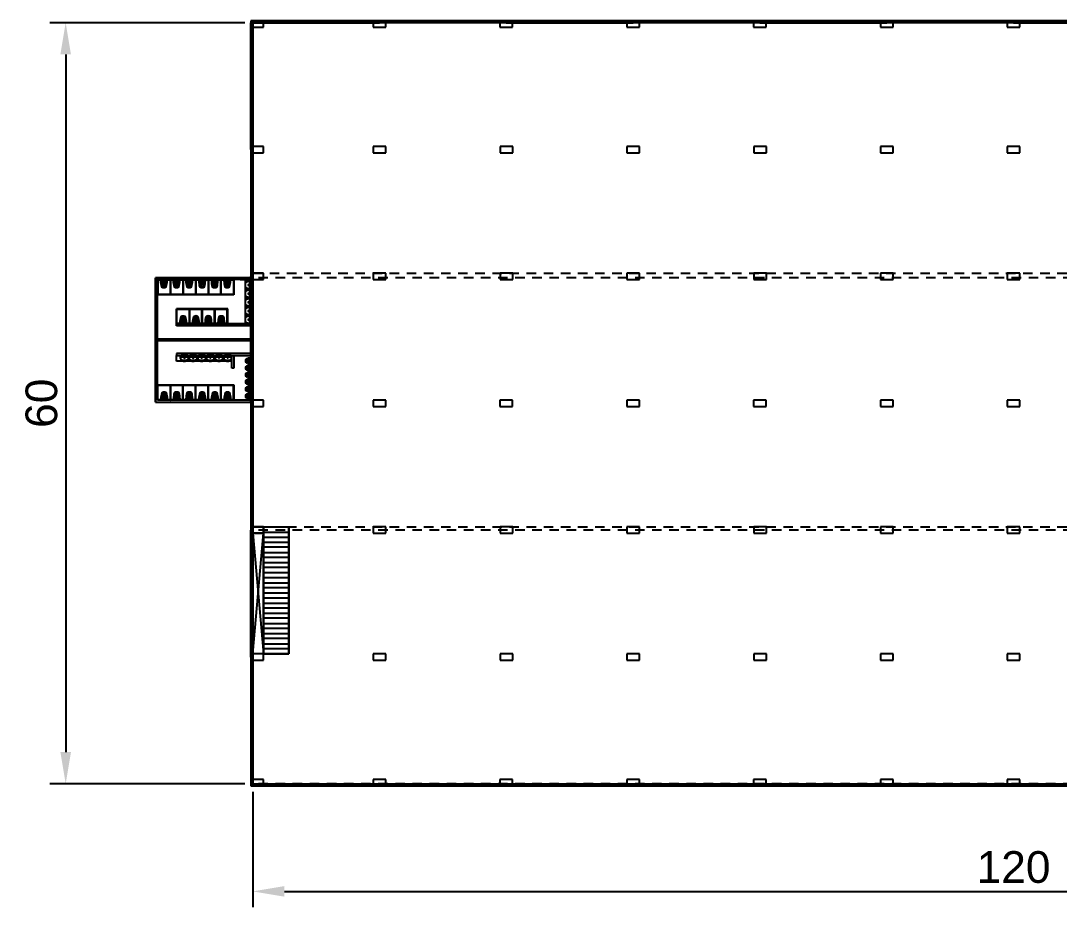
# Model space of a CAD drawing. Header units: millimetres. Extents: x 332 to 5606, y 276 to 1426.
# Drawn here: x 1427.6 to 1509.5, y 527.3 to 597.1 of the extents above; entities that cross this region are included whole.
import ezdxf

# ---------------------------------------------------------------- set-up
doc = ezdxf.new("R2010")
doc.units = ezdxf.units.MM
doc.linetypes.add('JIS_02_0.7', pattern=[1.35, 0.75, -0.6])
doc.styles.get("Standard").update_dxf_attribs({"font": 'arial.ttf'})
doc.dimstyles.new('ISO-25', dxfattribs={"dimtxt": 2.5, "dimasz": 2.5, "dimexe": 1.25, "dimexo": 0.625, "dimtad": 1, "dimtxsty": 'Standard', "dimcen": 2.5, "dimadec": 0, "dimazin": 0, "dimtfac": 1, "dimtmove": 0, "dimatfit": 3, "dimfxl": 1, "dimarcsym": 0})

# ---------------------------------------------------------------- blocks, each defined once
blk = doc.blocks.new('vaso_cx_acoplada_1')
at = {"linetype": 'Continuous'}
for centre in [(-0.111, -0.242), (0.122, -0.242)]:
    blk.add_circle(centre, 0.008, dxfattribs=at)
for centre, radius, start, end in [((-0.115, -0.184), 0.11, 136.53258, 180), ((1.375, -0.195), 1.6, 179.59001, 196.60114), ((0.001, -0.212), 0.215, 171.57167, 179.2851), ((1.375, -0.195), 1.59, 180.52436, 196.19572), ((0.001, -0.212), 0.215, 163.97838, 171.57167), ((-0.204, -0.182), 0.008, 171.57167, 263.63486), ((-0.101, -0.184), 0.11, 136.53258, 164.49464), ((0.005, 1.698), 1.9, 263.63486, 270), ((-0.249, -0.065), 0.07, 321.85553, 326.36654), ((-0.183, -0.109), 0.01, 95.71718, 146.36654), ((0.005, -1.99), 1.9, 90, 95.71718), ((-0.235, -0.065), 0.07, 321.85553, 326.36654), ((-0.16, -0.118), 0.0225, 114.52369, 139.29493), ((-0.081, -0.629), 0.08, 196.60114, 260.40415), ((-0.075, -0.616), 0.08, 196.19572, 260.88992), ((-0.071, -0.363), 0.075, 120.55827, 184.24766), ((0.852, -0.295), 1, 184.24766, 200.25979), ((-0.061, -0.382), 0.075, 116.10896, 182.02894), ((0.664, -0.356), 0.8, 182.02894, 200.9188), ((0.005, -0.493), 0.225, 90, 120.55827), ((0.005, -0.117), 0.6, 260.40415, 270), ((0.005, -0.517), 0.225, 90, 116.10896), ((0.005, -0.117), 0.586, 260.88992, 270), ((-0.062, -0.632), 0.026, 200.25979, 262.53667), ((-0.059, -0.633), 0.026, 200.9188, 262.88031), ((0.005, -0.117), 0.546, 262.53667, 270), ((0.019, -0.458), 0.0636, 167.77794, 198.82445), ((-0.038, -0.446), 0.00501, 140.01374, 160.52979), ((-0.045, -0.439), 0.00416, 309.47185, 346.49014), ((0.048, -0.453), 0.0893, 163.27766, 172.12192), ((0.022, -0.458), 0.0664, 197.88836, 217.92673), ((0.027, -0.446), 0.0677, 144.04569, 163.27766), ((0.012, -0.466), 0.0536, 217.92673, 242.00627), ((0.014, -0.437), 0.0515, 119.72953, 144.04569), ((0.005, -0.478), 0.0398, 242.00627, 270), ((0.005, -0.422), 0.0347, 90, 119.72953), ((0.005, -1.99), 1.9, 84.28282, 90), ((0.005, 1.698), 1.9, 270, 276.36514), ((0.005, -0.493), 0.225, 59.44173, 90), ((0.005, -0.517), 0.225, 63.89104, 90), ((0.005, -0.422), 0.0347, 60.27047, 90), ((0.005, -0.478), 0.0398, 270, 297.99373), ((0.005, -0.117), 0.546, 270, 277.46333), ((0.005, -0.117), 0.586, 270, 279.11008), ((0.005, -0.117), 0.6, 270, 279.59585), ((-0.003, -0.437), 0.0515, 35.95431, 60.27047), ((-0.001, -0.466), 0.0536, 297.99373, 322.07327), ((-0.016, -0.446), 0.0677, 16.72234, 35.95431), ((-0.011, -0.458), 0.0664, 322.07327, 342.11164), ((-0.037, -0.453), 0.0893, 7.87808, 16.72234), ((0.056, -0.439), 0.00416, 193.50986, 230.52815), ((-0.008, -0.458), 0.0636, 341.17555, 12.22206), ((0.049, -0.446), 0.00501, 19.47021, 39.98626), ((0.07, -0.633), 0.026, 277.11969, 339.0812), ((0.073, -0.632), 0.026, 277.46333, 339.74021), ((-0.653, -0.356), 0.8, 339.0812, 357.97106), ((-0.841, -0.295), 1, 339.74021, 355.75234), ((0.086, -0.616), 0.08, 279.11008, 343.80428), ((0.071, -0.382), 0.075, 357.97106, 63.89104), ((0.092, -0.629), 0.08, 279.59585, 343.39886), ((0.082, -0.363), 0.075, 355.75234, 59.44173), ((-1.364, -0.195), 1.59, 343.80428, 359.47564), ((-1.364, -0.195), 1.6, 343.39886, 0.40999), ((0.171, -0.118), 0.0225, 40.70507, 65.47631), ((0.246, -0.065), 0.07, 213.63346, 218.14447), ((0.111, -0.184), 0.11, 15.50536, 43.46742), ((0.194, -0.109), 0.01, 33.63346, 84.28282), ((0.26, -0.065), 0.07, 213.63346, 218.14447), ((0.125, -0.184), 0.11, 0, 43.46742), ((0.215, -0.182), 0.008, 276.36514, 8.42833), ((0.01, -0.212), 0.215, 8.42833, 16.02162), ((0.01, -0.212), 0.215, 0.7149, 8.42833)]:
    blk.add_arc(centre, radius, start, end, dxfattribs=at)
blk = doc.blocks.new('mictorio')
for p, q in [((-0.214, 0), (0.214, 0)), ((-0.221, -0.008), (-0.203, -0.242)), ((-0.171, -0.19), (-0.165, -0.236)), ((-0.143, -0.157), (0.143, -0.157)), ((0.171, -0.19), (0.165, -0.236)), ((0.221, -0.008), (0.203, -0.242))]:
    blk.add_line(p, q)
for centre, radius in [((-0.028, -0.196), 0.0107), ((-0.028, -0.227), 0.0107), ((0, -0.072), 0.0286), ((0, -0.072), 0.0143), ((0, -0.18), 0.0107), ((0, -0.243), 0.0107), ((0.028, -0.196), 0.0107), ((0.028, -0.227), 0.0107)]:
    blk.add_circle(centre, radius)
for centre, radius, start, end in [((-0.214, -0.007), 0.00716, 90, 184.572), ((0.214, -0.007), 0.00716, 355.428, 90), ((-0.13, -0.229), 0.0737, 108.63175, 194.85038), ((0, -0.192), 0.209, 195.65293, 344.34707), ((-0.143, -0.186), 0.0286, 90, 187.76517), ((0, -0.181), 0.174, 198.68934, 341.31066), ((0.143, -0.186), 0.0286, 352.23483, 90), ((0.13, -0.229), 0.0737, 345.14962, 71.36825)]:
    blk.add_arc(centre, radius, start, end)
blk = doc.blocks.new('lavatorio_66x45')
blk.add_lwpolyline([(-0.285, -0.029, -0.247757), (-0.23, 0), (0, 0), (0.23, 0, -0.247757), (0.285, -0.029, -0.523187), (0.129, -0.437, -0.064231), (0, -0.454, -0.064231), (-0.129, -0.437, -0.523187)], format="xyb", close=True)
for points in [[(0.122, -0.408, 0.331039), (0.301, -0.191, 0.428943), (0.221, -0.107), (0, -0.107), (-0.221, -0.107, 0.428943), (-0.301, -0.191, 0.331039), (-0.122, -0.408)], [(-0.284, -0.053, -0.019603), (-0.274, -0.037, -0.247757), (-0.23, -0.013), (0.23, -0.013, -0.247757), (0.274, -0.037, -0.019603), (0.284, -0.053, -0.064281)]]:
    blk.add_lwpolyline(points, format="xyb")
for centre, radius in [((-0.074, -0.053), 0.0234), ((0, -0.194), 0.03), ((0, -0.053), 0.0234), ((0.074, -0.053), 0.0234)]:
    blk.add_circle(centre, radius)
for start, end in [(253.49072, 270), (270, 286.50928)]:
    blk.add_arc((0, 0.053), 0.477, start, end)
blk = doc.blocks.new('*D76')
at = {"color": 0, "lineweight": -2, "transparency": 16777216}
for p, q in [((1445.261, 596.989), (1429.89, 596.989)), ((1431.14, 594.489), (1431.14, 539.489)), ((1445.261, 536.989), (1429.89, 536.989))]:
    blk.add_line(p, q, dxfattribs=at)
at = {"color": 0, "transparency": 16777216}
for points in [[(1430.723, 594.489), (1431.557, 594.489), (1431.14, 596.989)], [(1430.723, 539.489), (1431.557, 539.489), (1431.14, 536.989)]]:
    blk.add_solid(points, dxfattribs=at)
at = {"layer": 'Defpoints', "color": 0, "transparency": 16777216}
for p in [(1445.886, 596.989), (1431.14, 536.989), (1445.886, 536.989)]:
    blk.add_point(p, dxfattribs=at)
at = {"color": 0, "transparency": 16777216, "insert": (1429.239, 566.989), "char_height": 2.5, "attachment_point": 5, "rotation": 90}
blk.add_mtext('60', dxfattribs=at)
blk = doc.blocks.new('*D77')
at = {"color": 0, "lineweight": -2, "transparency": 16777216}
for p, q in [((1445.886, 536.364), (1445.886, 527.266)), ((1565.886, 536.364), (1565.886, 527.266)), ((1448.386, 528.516), (1563.386, 528.516))]:
    blk.add_line(p, q, dxfattribs=at)
at = {"color": 0, "transparency": 16777216}
for points in [[(1448.386, 528.933), (1448.386, 528.1), (1445.886, 528.516)], [(1563.386, 528.933), (1563.386, 528.1), (1565.886, 528.516)]]:
    blk.add_solid(points, dxfattribs=at)
at = {"layer": 'Defpoints', "color": 0, "transparency": 16777216}
for p in [(1445.886, 536.989), (1565.886, 536.989), (1565.886, 528.516)]:
    blk.add_point(p, dxfattribs=at)
at = {"color": 0, "transparency": 16777216, "insert": (1505.886, 530.418), "char_height": 2.5, "attachment_point": 5}
blk.add_mtext('120', dxfattribs=at)

msp = doc.modelspace()

# ---------------------------------------------------------------- linework, layer by layer
for p, q in [((1446.729, 597.139), (1445.729, 597.139)), ((1445.729, 597.139), (1445.729, 596.639)), ((1566.036, 597.139), (1445.736, 597.139)), ((1445.736, 597.139), (1445.736, 536.839)), ((1445.736, 586.989), (1445.736, 596.989)), ((1445.736, 596.989), (1445.886, 596.989)), ((1445.886, 596.989), (1445.886, 597.139)), ((1565.886, 596.989), (1445.886, 596.989)), ((1445.886, 596.989), (1445.886, 536.989)), ((1445.886, 596.989), (1455.886, 596.989)), ((1446.729, 596.639), (1446.729, 597.139)), ((1456.386, 597.139), (1455.386, 597.139)), ((1455.386, 597.139), (1455.386, 596.639)), ((1455.886, 596.989), (1455.886, 597.139)), ((1455.886, 597.139), (1465.886, 597.139)), ((1456.386, 596.639), (1456.386, 597.139)), ((1466.386, 597.139), (1465.386, 597.139)), ((1465.386, 597.139), (1465.386, 596.639)), ((1465.886, 597.139), (1465.886, 596.989)), ((1465.886, 596.989), (1475.886, 596.989)), ((1466.386, 596.639), (1466.386, 597.139)), ((1476.386, 597.139), (1475.386, 597.139)), ((1475.386, 597.139), (1475.386, 596.639)), ((1475.886, 596.989), (1475.886, 597.139)), ((1475.886, 597.139), (1485.886, 597.139)), ((1476.386, 596.639), (1476.386, 597.139)), ((1486.386, 597.139), (1485.386, 597.139)), ((1485.386, 597.139), (1485.386, 596.639)), ((1485.886, 597.139), (1485.886, 596.989)), ((1485.886, 596.989), (1495.886, 596.989)), ((1486.386, 596.639), (1486.386, 597.139)), ((1496.386, 597.139), (1495.386, 597.139)), ((1495.386, 597.139), (1495.386, 596.639)), ((1495.886, 596.989), (1495.886, 597.139)), ((1495.886, 597.139), (1505.886, 597.139)), ((1496.386, 596.639), (1496.386, 597.139)), ((1506.386, 597.139), (1505.386, 597.139)), ((1505.386, 597.139), (1505.386, 596.639)), ((1505.886, 597.139), (1505.886, 596.989)), ((1505.886, 596.989), (1515.886, 596.989)), ((1506.386, 596.639), (1506.386, 597.139)), ((1445.729, 596.639), (1446.729, 596.639)), ((1445.886, 596.439), (1445.736, 596.439)), ((1445.736, 596.439), (1445.811, 596.439)), ((1445.886, 596.439), (1445.736, 596.439)), ((1445.811, 596.439), (1445.811, 587.439)), ((1445.886, 596.639), (1445.886, 596.439)), ((1455.386, 596.639), (1456.386, 596.639)), ((1465.386, 596.639), (1466.386, 596.639)), ((1475.386, 596.639), (1476.386, 596.639)), ((1485.386, 596.639), (1486.386, 596.639)), ((1495.386, 596.639), (1496.386, 596.639)), ((1505.386, 596.639), (1506.386, 596.639)), ((1445.736, 587.439), (1445.886, 587.439)), ((1446.736, 587.239), (1445.736, 587.239)), ((1445.736, 587.239), (1445.736, 586.739)), ((1446.736, 586.739), (1446.736, 587.239)), ((1456.393, 587.239), (1455.393, 587.239)), ((1455.393, 587.239), (1455.393, 586.739)), ((1456.393, 586.739), (1456.393, 587.239)), ((1466.393, 587.239), (1465.393, 587.239)), ((1465.393, 587.239), (1465.393, 586.739)), ((1466.393, 586.739), (1466.393, 587.239)), ((1476.393, 587.239), (1475.393, 587.239)), ((1475.393, 587.239), (1475.393, 586.739)), ((1476.393, 586.739), (1476.393, 587.239)), ((1486.393, 587.239), (1485.393, 587.239)), ((1485.393, 587.239), (1485.393, 586.739)), ((1486.393, 586.739), (1486.393, 587.239)), ((1496.393, 587.239), (1495.393, 587.239)), ((1495.393, 587.239), (1495.393, 586.739)), ((1496.393, 586.739), (1496.393, 587.239)), ((1506.393, 587.239), (1505.393, 587.239)), ((1505.393, 587.239), (1505.393, 586.739)), ((1506.393, 586.739), (1506.393, 587.239)), ((1445.886, 586.989), (1445.736, 586.989)), ((1445.736, 586.739), (1446.736, 586.739)), ((1445.736, 586.489), (1445.886, 586.489)), ((1445.811, 586.489), (1445.811, 577.489)), ((1445.886, 576.989), (1445.886, 586.989)), ((1455.393, 586.739), (1456.393, 586.739)), ((1465.393, 586.739), (1466.393, 586.739)), ((1475.393, 586.739), (1476.393, 586.739)), ((1485.393, 586.739), (1486.393, 586.739)), ((1495.393, 586.739), (1496.393, 586.739)), ((1505.393, 586.739), (1506.393, 586.739)), ((1445.886, 577.489), (1445.736, 577.489)), ((1438.233, 567.089), (1438.233, 576.889)), ((1438.233, 576.689), (1438.233, 576.289)), ((1444.896, 576.739), (1445.896, 576.739)), ((1446.736, 577.239), (1445.736, 577.239)), ((1445.736, 577.239), (1445.736, 576.739)), ((1445.736, 566.989), (1445.736, 576.989)), ((1445.736, 576.989), (1445.886, 576.989)), ((1445.736, 576.739), (1446.736, 576.739)), ((1445.736, 576.739), (1445.896, 576.739)), ((1445.876, 576.739), (1445.876, 577.239)), ((1445.886, 577.089), (1445.886, 576.589)), ((1445.886, 577.089), (1445.886, 576.589)), ((1445.886, 577.089), (1445.886, 576.589)), ((1445.886, 577.089), (1445.886, 576.589)), ((1445.896, 576.739), (1445.896, 577.239)), ((1446.736, 576.739), (1446.736, 577.239)), ((1456.393, 577.239), (1455.393, 577.239)), ((1455.393, 577.239), (1455.393, 576.739)), ((1455.393, 576.739), (1456.393, 576.739)), ((1456.393, 576.739), (1456.393, 577.239)), ((1466.393, 577.239), (1465.393, 577.239)), ((1465.393, 577.239), (1465.393, 576.739)), ((1465.393, 576.739), (1466.393, 576.739)), ((1466.393, 576.739), (1466.393, 577.239)), ((1476.393, 577.239), (1475.393, 577.239)), ((1475.393, 577.239), (1475.393, 576.739)), ((1475.393, 576.739), (1476.393, 576.739)), ((1476.393, 576.739), (1476.393, 577.239)), ((1486.393, 577.239), (1485.393, 577.239)), ((1485.393, 577.239), (1485.393, 576.739)), ((1485.393, 576.739), (1486.393, 576.739)), ((1486.393, 576.739), (1486.393, 577.239)), ((1496.393, 577.239), (1495.393, 577.239)), ((1495.393, 577.239), (1495.393, 576.739)), ((1495.393, 576.739), (1496.393, 576.739)), ((1496.393, 576.739), (1496.393, 577.239)), ((1506.393, 577.239), (1505.393, 577.239)), ((1505.393, 577.239), (1505.393, 576.739)), ((1505.393, 576.739), (1506.393, 576.739)), ((1506.393, 576.739), (1506.393, 577.239)), ((1438.233, 576.289), (1438.233, 575.889)), ((1445.736, 576.489), (1445.886, 576.489)), ((1445.736, 576.489), (1445.886, 576.489)), ((1445.811, 576.489), (1445.811, 567.489)), ((1445.886, 576.489), (1445.886, 567.489)), ((1445.886, 576.489), (1445.886, 567.489)), ((1438.233, 575.489), (1438.233, 575.089)), ((1438.233, 574.689), (1438.233, 574.289)), ((1438.233, 573.889), (1438.233, 573.489)), ((1438.233, 573.089), (1438.233, 572.689)), ((1438.233, 572.289), (1438.233, 571.889)), ((1438.233, 571.489), (1438.233, 571.089)), ((1438.233, 570.689), (1438.233, 570.289)), ((1438.233, 569.889), (1438.233, 569.489)), ((1438.233, 569.089), (1438.233, 568.689)), ((1438.233, 568.289), (1438.233, 567.889)), ((1438.233, 567.489), (1438.233, 567.089)), ((1444.886, 567.089), (1445.886, 567.089)), ((1445.889, 567.239), (1444.889, 567.239)), ((1444.893, 567.089), (1445.886, 567.089)), ((1446.729, 567.239), (1445.729, 567.239)), ((1445.729, 567.239), (1445.729, 566.739)), ((1445.729, 566.739), (1446.729, 566.739)), ((1445.886, 567.489), (1445.736, 567.489)), ((1445.886, 567.489), (1445.736, 567.489)), ((1445.886, 566.989), (1445.736, 566.989)), ((1445.886, 556.989), (1445.886, 566.989)), ((1446.729, 566.739), (1446.729, 567.239)), ((1456.386, 567.239), (1455.386, 567.239)), ((1455.386, 567.239), (1455.386, 566.739)), ((1455.386, 566.739), (1456.386, 566.739)), ((1456.386, 566.739), (1456.386, 567.239)), ((1466.386, 567.239), (1465.386, 567.239)), ((1465.386, 567.239), (1465.386, 566.739)), ((1465.386, 566.739), (1466.386, 566.739)), ((1466.386, 566.739), (1466.386, 567.239)), ((1476.386, 567.239), (1475.386, 567.239)), ((1475.386, 567.239), (1475.386, 566.739)), ((1475.386, 566.739), (1476.386, 566.739)), ((1476.386, 566.739), (1476.386, 567.239)), ((1486.386, 567.239), (1485.386, 567.239)), ((1485.386, 567.239), (1485.386, 566.739)), ((1485.386, 566.739), (1486.386, 566.739)), ((1486.386, 566.739), (1486.386, 567.239)), ((1496.386, 567.239), (1495.386, 567.239)), ((1495.386, 567.239), (1495.386, 566.739)), ((1495.386, 566.739), (1496.386, 566.739)), ((1496.386, 566.739), (1496.386, 567.239)), ((1506.386, 567.239), (1505.386, 567.239)), ((1505.386, 567.239), (1505.386, 566.739)), ((1505.386, 566.739), (1506.386, 566.739)), ((1506.386, 566.739), (1506.386, 567.239)), ((1445.886, 566.489), (1445.736, 566.489)), ((1445.811, 566.489), (1445.811, 557.489)), ((1445.736, 557.489), (1445.886, 557.489)), ((1446.736, 557.239), (1445.736, 557.239)), ((1445.736, 557.239), (1445.736, 556.739)), ((1445.736, 546.989), (1445.736, 556.989)), ((1445.736, 556.989), (1445.886, 556.989)), ((1446.736, 556.739), (1446.736, 557.239)), ((1446.736, 547.239), (1446.736, 557.239)), ((1446.736, 557.239), (1448.736, 557.239)), ((1448.736, 557.239), (1448.736, 556.739)), ((1448.736, 547.239), (1448.736, 557.239)), ((1456.393, 557.239), (1455.393, 557.239)), ((1455.393, 557.239), (1455.393, 556.739)), ((1456.393, 556.739), (1456.393, 557.239)), ((1466.393, 557.239), (1465.393, 557.239)), ((1465.393, 557.239), (1465.393, 556.739)), ((1466.393, 556.739), (1466.393, 557.239)), ((1476.393, 557.239), (1475.393, 557.239)), ((1475.393, 557.239), (1475.393, 556.739)), ((1476.393, 556.739), (1476.393, 557.239)), ((1486.393, 557.239), (1485.393, 557.239)), ((1485.393, 557.239), (1485.393, 556.739)), ((1486.393, 556.739), (1486.393, 557.239)), ((1496.393, 557.239), (1495.393, 557.239)), ((1495.393, 557.239), (1495.393, 556.739)), ((1496.393, 556.739), (1496.393, 557.239)), ((1506.393, 557.239), (1505.393, 557.239)), ((1505.393, 557.239), (1505.393, 556.739)), ((1506.393, 556.739), (1506.393, 557.239)), ((1445.736, 556.739), (1446.736, 556.739)), ((1445.736, 556.489), (1445.886, 556.489)), ((1445.811, 556.489), (1445.811, 547.489)), ((1445.886, 556.739), (1446.736, 556.739)), ((1446.736, 556.839), (1448.736, 556.839)), ((1446.736, 556.839), (1446.736, 556.439)), ((1446.736, 556.439), (1448.736, 556.439)), ((1446.736, 556.439), (1446.736, 556.039)), ((1446.736, 556.039), (1448.736, 556.039)), ((1448.736, 556.039), (1448.736, 555.639)), ((1455.393, 556.739), (1456.393, 556.739)), ((1465.393, 556.739), (1466.393, 556.739)), ((1475.393, 556.739), (1476.393, 556.739)), ((1485.393, 556.739), (1486.393, 556.739)), ((1495.393, 556.739), (1496.393, 556.739)), ((1505.393, 556.739), (1506.393, 556.739)), ((1448.736, 555.639), (1446.736, 555.639)), ((1446.736, 555.639), (1446.736, 555.239)), ((1446.736, 555.239), (1448.736, 555.239)), ((1448.736, 555.239), (1448.736, 554.839)), ((1448.736, 554.839), (1446.736, 554.839)), ((1446.736, 554.839), (1446.736, 554.439)), ((1446.736, 554.439), (1448.736, 554.439)), ((1448.736, 554.439), (1448.736, 554.039)), ((1448.736, 554.039), (1446.736, 554.039)), ((1446.736, 554.039), (1446.736, 553.639)), ((1446.736, 553.639), (1448.736, 553.639)), ((1448.736, 553.639), (1448.736, 553.239)), ((1448.736, 553.239), (1446.736, 553.239)), ((1446.736, 553.239), (1446.736, 552.839)), ((1446.736, 552.839), (1448.736, 552.839)), ((1448.736, 552.839), (1448.736, 552.439)), ((1448.736, 552.439), (1446.736, 552.439)), ((1446.736, 552.439), (1446.736, 552.039)), ((1446.736, 552.039), (1448.736, 552.039)), ((1448.736, 552.039), (1448.736, 551.639)), ((1448.736, 551.639), (1446.736, 551.639)), ((1446.736, 551.639), (1446.736, 551.239)), ((1446.736, 551.239), (1448.736, 551.239)), ((1448.736, 551.239), (1448.736, 550.839)), ((1448.736, 550.839), (1446.736, 550.839)), ((1446.736, 550.839), (1446.736, 550.439)), ((1446.736, 550.439), (1448.736, 550.439)), ((1448.736, 550.439), (1448.736, 550.039)), ((1448.736, 550.039), (1446.736, 550.039)), ((1446.736, 550.039), (1446.736, 549.639)), ((1446.736, 549.639), (1448.736, 549.639)), ((1448.736, 549.639), (1448.736, 549.239)), ((1448.736, 549.239), (1446.736, 549.239)), ((1446.736, 549.239), (1446.736, 548.839)), ((1446.736, 548.839), (1448.736, 548.839)), ((1448.736, 548.839), (1448.736, 548.439)), ((1448.736, 548.439), (1446.736, 548.439)), ((1446.736, 548.439), (1446.736, 548.039)), ((1446.736, 548.039), (1448.736, 548.039)), ((1448.736, 548.039), (1448.736, 547.639)), ((1445.886, 547.489), (1445.736, 547.489)), ((1446.736, 547.239), (1445.736, 547.239)), ((1445.736, 547.239), (1445.736, 546.739)), ((1448.736, 547.639), (1446.736, 547.639)), ((1446.736, 547.639), (1446.736, 547.239)), ((1448.736, 547.239), (1446.736, 547.239)), ((1446.736, 547.239), (1448.736, 547.239)), ((1456.393, 547.239), (1455.393, 547.239)), ((1455.393, 547.239), (1455.393, 546.739)), ((1456.393, 546.739), (1456.393, 547.239)), ((1466.393, 547.239), (1465.393, 547.239)), ((1465.393, 547.239), (1465.393, 546.739)), ((1466.393, 546.739), (1466.393, 547.239)), ((1476.393, 547.239), (1475.393, 547.239)), ((1475.393, 547.239), (1475.393, 546.739)), ((1476.393, 546.739), (1476.393, 547.239)), ((1486.393, 547.239), (1485.393, 547.239)), ((1485.393, 547.239), (1485.393, 546.739)), ((1486.393, 546.739), (1486.393, 547.239)), ((1496.393, 547.239), (1495.393, 547.239)), ((1495.393, 547.239), (1495.393, 546.739)), ((1496.393, 546.739), (1496.393, 547.239)), ((1506.393, 547.239), (1505.393, 547.239)), ((1505.393, 547.239), (1505.393, 546.739)), ((1506.393, 546.739), (1506.393, 547.239)), ((1445.886, 546.989), (1445.736, 546.989)), ((1445.886, 546.539), (1445.736, 546.539)), ((1445.811, 546.539), (1445.811, 537.539)), ((1445.886, 536.989), (1445.886, 546.989)), ((1455.393, 546.739), (1456.393, 546.739)), ((1465.393, 546.739), (1466.393, 546.739)), ((1475.393, 546.739), (1476.393, 546.739)), ((1485.393, 546.739), (1486.393, 546.739)), ((1495.393, 546.739), (1496.393, 546.739)), ((1505.393, 546.739), (1506.393, 546.739)), ((1445.736, 537.539), (1445.886, 537.539)), ((1446.736, 537.339), (1445.736, 537.339)), ((1445.736, 537.339), (1445.736, 536.839)), ((1446.736, 536.839), (1446.736, 537.339)), ((1456.386, 537.339), (1455.386, 537.339)), ((1455.386, 537.339), (1455.386, 536.839)), ((1456.386, 536.839), (1456.386, 537.339)), ((1466.386, 537.339), (1465.386, 537.339)), ((1465.386, 537.339), (1465.386, 536.839)), ((1466.386, 536.839), (1466.386, 537.339)), ((1476.386, 537.339), (1475.386, 537.339)), ((1475.386, 537.339), (1475.386, 536.839)), ((1476.386, 536.839), (1476.386, 537.339)), ((1486.386, 537.339), (1485.386, 537.339)), ((1485.386, 537.339), (1485.386, 536.839)), ((1486.386, 536.839), (1486.386, 537.339)), ((1496.386, 537.339), (1495.386, 537.339)), ((1495.386, 537.339), (1495.386, 536.839)), ((1496.386, 536.839), (1496.386, 537.339)), ((1506.386, 537.339), (1505.386, 537.339)), ((1505.386, 537.339), (1505.386, 536.839)), ((1506.386, 536.839), (1506.386, 537.339)), ((1445.886, 536.989), (1445.736, 536.989)), ((1445.736, 536.839), (1566.036, 536.839)), ((1445.736, 536.839), (1446.736, 536.839)), ((1445.886, 536.989), (1565.886, 536.989)), ((1445.886, 536.989), (1455.886, 536.989)), ((1445.886, 536.989), (1445.886, 536.839)), ((1445.886, 536.839), (1445.886, 536.989)), ((1455.386, 536.839), (1456.386, 536.839)), ((1455.886, 536.989), (1455.886, 536.989)), ((1455.886, 536.989), (1455.886, 536.839)), ((1455.886, 536.839), (1465.886, 536.839)), ((1465.386, 536.839), (1466.386, 536.839)), ((1465.886, 536.839), (1465.886, 536.989)), ((1465.886, 536.989), (1475.886, 536.989)), ((1475.386, 536.839), (1476.386, 536.839)), ((1475.886, 536.989), (1475.886, 536.839)), ((1475.886, 536.839), (1485.886, 536.839)), ((1485.386, 536.839), (1486.386, 536.839)), ((1485.886, 536.839), (1485.886, 536.989)), ((1485.886, 536.989), (1495.886, 536.989)), ((1495.386, 536.839), (1496.386, 536.839)), ((1495.886, 536.989), (1495.886, 536.839)), ((1495.886, 536.839), (1505.886, 536.839)), ((1505.386, 536.839), (1506.386, 536.839)), ((1505.886, 536.839), (1505.886, 536.989)), ((1505.886, 536.989), (1515.886, 536.989))]:
    msp.add_line(p, q)
at = {"color": 3}
for p, q in [((1445.874, 576.889), (1438.233, 576.889)), ((1438.383, 567.239), (1438.383, 576.889)), ((1438.383, 576.739), (1439.383, 576.739)), ((1438.383, 575.539), (1438.383, 576.739)), ((1445.874, 576.739), (1438.383, 576.739)), ((1438.413, 576.739), (1438.413, 575.539)), ((1438.413, 576.709), (1444.398, 576.709)), ((1439.368, 576.739), (1439.368, 575.539)), ((1439.383, 576.739), (1439.383, 575.539)), ((1439.383, 576.739), (1440.383, 576.739)), ((1439.398, 576.739), (1439.398, 575.539)), ((1440.368, 576.739), (1440.368, 575.539)), ((1440.383, 576.739), (1440.383, 575.539)), ((1440.383, 576.739), (1441.383, 576.739)), ((1440.383, 576.739), (1440.383, 575.539)), ((1440.398, 576.739), (1440.398, 575.539)), ((1441.368, 576.739), (1441.368, 575.539)), ((1441.383, 576.739), (1441.383, 575.539)), ((1441.383, 576.739), (1442.383, 576.739)), ((1441.383, 576.739), (1441.383, 575.539)), ((1441.398, 576.739), (1441.398, 575.539)), ((1442.368, 576.739), (1442.368, 575.539)), ((1442.383, 576.739), (1442.383, 575.539)), ((1442.383, 576.739), (1443.383, 576.739)), ((1442.383, 576.739), (1442.383, 575.539)), ((1442.398, 576.739), (1442.398, 575.539)), ((1443.353, 576.739), (1443.353, 575.539)), ((1443.383, 576.739), (1443.383, 575.539)), ((1443.383, 576.739), (1444.383, 576.739)), ((1444.368, 576.739), (1444.368, 575.539)), ((1444.383, 576.739), (1444.383, 575.539)), ((1444.383, 576.739), (1444.383, 575.539)), ((1444.398, 576.739), (1444.398, 575.539)), ((1445.736, 567.24), (1445.736, 576.889)), ((1445.886, 571.914), (1445.886, 576.589)), ((1445.886, 571.914), (1445.886, 576.589)), ((1438.233, 576.389), (1438.233, 567.089)), ((1444.398, 575.569), (1438.383, 575.569)), ((1439.383, 575.539), (1438.383, 575.539)), ((1440.383, 575.539), (1439.383, 575.539)), ((1441.383, 575.539), (1440.383, 575.539)), ((1442.383, 575.539), (1441.383, 575.539)), ((1443.383, 575.539), (1442.383, 575.539)), ((1443.383, 575.539), (1443.383, 575.569)), ((1444.383, 575.539), (1443.383, 575.539)), ((1444.398, 575.539), (1444.383, 575.539)), ((1439.886, 573.239), (1439.886, 574.439)), ((1439.886, 574.439), (1439.901, 574.439)), ((1443.916, 574.439), (1439.886, 574.439)), ((1439.886, 574.439), (1439.886, 573.239)), ((1439.886, 574.409), (1443.916, 574.409)), ((1439.901, 573.239), (1439.901, 574.439)), ((1439.901, 574.439), (1440.901, 574.439)), ((1439.901, 573.239), (1439.901, 574.439)), ((1439.916, 573.239), (1439.916, 574.439)), ((1440.901, 573.239), (1440.901, 574.439)), ((1440.901, 574.439), (1441.901, 574.439)), ((1440.901, 574.439), (1440.901, 574.409)), ((1440.931, 573.239), (1440.931, 574.439)), ((1441.886, 573.239), (1441.886, 574.439)), ((1441.901, 573.239), (1441.901, 574.439)), ((1441.901, 574.439), (1442.901, 574.439)), ((1441.901, 573.239), (1441.901, 574.439)), ((1441.916, 573.239), (1441.916, 574.439)), ((1442.886, 573.239), (1442.886, 574.439)), ((1442.901, 573.239), (1442.901, 574.439)), ((1442.901, 574.439), (1443.901, 574.439)), ((1442.901, 573.239), (1442.901, 574.439)), ((1442.916, 573.239), (1442.916, 574.439)), ((1443.886, 573.239), (1443.886, 574.439)), ((1443.901, 573.239), (1443.901, 574.439)), ((1443.901, 573.239), (1443.901, 574.439)), ((1443.916, 573.239), (1443.916, 574.439)), ((1443.916, 573.269), (1439.886, 573.269)), ((1439.886, 573.089), (1439.886, 573.239)), ((1439.886, 573.239), (1445.886, 573.239)), ((1439.901, 573.239), (1439.886, 573.239)), ((1440.901, 573.239), (1439.901, 573.239)), ((1441.901, 573.239), (1440.901, 573.239)), ((1440.901, 573.239), (1440.931, 573.239)), ((1442.901, 573.239), (1441.901, 573.239)), ((1443.901, 573.239), (1442.901, 573.239)), ((1444.901, 573.239), (1443.901, 573.239)), ((1444.901, 573.239), (1444.886, 573.239)), ((1445.886, 573.239), (1444.901, 573.239)), ((1444.901, 573.239), (1444.916, 573.239)), ((1445.886, 573.239), (1445.886, 573.239)), ((1445.886, 573.239), (1445.886, 573.239)), ((1445.886, 573.089), (1439.886, 573.089)), ((1445.886, 572.089), (1445.886, 573.089)), ((1445.886, 572.089), (1445.886, 573.089)), ((1438.383, 571.914), (1438.383, 572.064)), ((1438.383, 572.064), (1445.886, 572.064)), ((1445.886, 571.914), (1438.383, 571.914)), ((1445.886, 572.064), (1445.886, 571.914)), ((1445.886, 572.064), (1445.886, 571.914)), ((1445.886, 567.239), (1445.886, 571.914)), ((1445.886, 571.914), (1445.886, 570.914)), ((1445.886, 567.239), (1445.886, 571.914)), ((1445.886, 571.914), (1445.886, 570.914)), ((1445.886, 570.914), (1439.886, 570.914)), ((1439.886, 570.914), (1439.886, 570.764)), ((1439.886, 570.764), (1445.886, 570.764)), ((1444.248, 569.764), (1444.248, 570.764)), ((1444.398, 570.764), (1444.398, 569.764)), ((1444.398, 569.764), (1444.248, 569.764)), ((1438.383, 567.239), (1438.383, 568.439)), ((1438.383, 568.439), (1438.398, 568.439)), ((1438.383, 568.409), (1444.398, 568.409)), ((1438.398, 567.239), (1438.398, 568.439)), ((1438.398, 568.439), (1439.398, 568.439)), ((1438.398, 567.239), (1438.398, 568.439)), ((1438.413, 567.239), (1438.413, 568.439)), ((1439.398, 567.239), (1439.398, 568.439)), ((1439.398, 568.439), (1440.398, 568.439)), ((1439.398, 568.439), (1439.398, 568.409)), ((1439.428, 567.239), (1439.428, 568.439)), ((1440.383, 567.239), (1440.383, 568.439)), ((1440.398, 567.239), (1440.398, 568.439)), ((1440.398, 568.439), (1441.398, 568.439)), ((1440.398, 567.239), (1440.398, 568.439)), ((1440.413, 567.239), (1440.413, 568.439)), ((1441.383, 567.239), (1441.383, 568.439)), ((1441.398, 567.239), (1441.398, 568.439)), ((1441.398, 568.439), (1442.398, 568.439)), ((1441.398, 567.239), (1441.398, 568.439)), ((1441.413, 567.239), (1441.413, 568.439)), ((1442.383, 567.239), (1442.383, 568.439)), ((1442.398, 567.239), (1442.398, 568.439)), ((1442.398, 568.439), (1443.398, 568.439)), ((1442.398, 567.239), (1442.398, 568.439)), ((1442.413, 567.239), (1442.413, 568.439)), ((1443.383, 567.239), (1443.383, 568.439)), ((1443.398, 567.239), (1443.398, 568.439)), ((1443.398, 568.439), (1444.398, 568.439)), ((1443.413, 567.239), (1443.413, 568.439)), ((1444.368, 567.239), (1444.368, 568.439)), ((1444.398, 568.439), (1444.398, 567.239)), ((1438.233, 567.089), (1445.886, 567.089)), ((1438.233, 567.089), (1443.383, 567.089)), ((1444.368, 567.269), (1438.383, 567.269)), ((1445.886, 567.239), (1438.383, 567.239)), ((1438.398, 567.239), (1438.383, 567.239)), ((1439.398, 567.239), (1438.398, 567.239)), ((1440.398, 567.239), (1439.398, 567.239)), ((1439.398, 567.239), (1439.428, 567.239)), ((1441.398, 567.239), (1440.398, 567.239)), ((1442.398, 567.239), (1441.398, 567.239)), ((1443.398, 567.239), (1442.398, 567.239)), ((1443.398, 567.239), (1443.383, 567.239)), ((1444.398, 567.239), (1443.398, 567.239)), ((1444.398, 567.239), (1443.398, 567.239)), ((1443.398, 567.239), (1443.413, 567.239)), ((1444.398, 567.239), (1444.368, 567.239)), ((1445.886, 567.239), (1445.886, 567.089))]:
    msp.add_line(p, q, dxfattribs=at)
at = {"color": 7, "true_color": 0xffffff}
for p, q in [((1445.286, 576.739), (1445.286, 573.239)), ((1439.886, 570.313), (1439.886, 570.764)), ((1444.248, 570.313), (1439.886, 570.313))]:
    msp.add_line(p, q, dxfattribs=at)
at = {"color": 1}
for p, q in [((1445.886, 576.489), (1445.886, 576.639)), ((1445.886, 576.489), (1445.886, 576.639)), ((1445.886, 576.489), (1445.886, 571.989)), ((1445.886, 576.489), (1445.886, 571.989)), ((1445.886, 572.064), (1445.886, 573.064)), ((1445.886, 572.064), (1445.886, 573.064)), ((1445.886, 572.064), (1445.886, 573.064)), ((1445.886, 572.064), (1445.886, 573.064)), ((1445.886, 571.989), (1445.886, 572.064)), ((1445.886, 571.989), (1445.886, 572.064)), ((1445.886, 571.989), (1445.886, 567.489)), ((1445.886, 571.989), (1445.886, 571.914)), ((1445.886, 571.989), (1445.886, 567.489)), ((1445.886, 571.989), (1445.886, 571.914)), ((1445.886, 571.914), (1445.886, 570.914)), ((1445.886, 571.914), (1445.886, 570.914)), ((1445.886, 567.339), (1445.886, 567.489)), ((1445.886, 567.339), (1445.886, 567.489)), ((1446.736, 557.239), (1446.736, 556.839)), ((1446.736, 557.239), (1446.736, 556.739)), ((1445.886, 547.239), (1446.736, 556.739)), ((1446.736, 556.739), (1445.886, 556.739)), ((1445.886, 556.739), (1446.736, 547.239)), ((1446.736, 556.739), (1446.736, 547.239)), ((1448.736, 556.739), (1448.736, 547.239)), ((1446.736, 547.239), (1445.886, 547.239)), ((1446.736, 546.739), (1446.736, 547.239)), ((1445.736, 546.739), (1446.736, 546.739))]:
    msp.add_line(p, q, dxfattribs=at)
at = {"color": 1, "linetype": 'JIS_02_0.7', "lineweight": -3}
for points in [[(1445.886, 597.139), (1565.886, 597.139), (1565.886, 576.889), (1445.886, 576.889)], [(1445.886, 577.239), (1565.886, 577.239), (1565.886, 556.989), (1445.886, 556.989)], [(1445.886, 557.239), (1565.886, 557.239), (1565.886, 536.989), (1445.886, 536.989)]]:
    msp.add_lwpolyline(points, close=True, dxfattribs=at)

# ---------------------------------------------------------------- block references
at = {"color": 3, "xscale": -1}
for name, p in [('vaso_cx_acoplada_1', (1438.883, 576.803)), ('vaso_cx_acoplada_1', (1439.883, 576.803)), ('vaso_cx_acoplada_1', (1440.883, 576.803)), ('vaso_cx_acoplada_1', (1441.904, 576.799)), ('vaso_cx_acoplada_1', (1442.889, 576.799)), ('vaso_cx_acoplada_1', (1443.883, 576.803)), ('lavatorio_66x45', (1440.505, 570.767)), ('lavatorio_66x45', (1441.187, 570.767)), ('lavatorio_66x45', (1441.868, 570.767)), ('lavatorio_66x45', (1442.549, 570.767)), ('lavatorio_66x45', (1443.23, 570.767)), ('lavatorio_66x45', (1443.917, 570.767))]:
    msp.add_blockref(name, p, dxfattribs=at)
for name, p, rotation in [('lavatorio_66x45', (1445.736, 576.313), 270), ('lavatorio_66x45', (1445.736, 575.626), 270), ('lavatorio_66x45', (1445.736, 574.945), 270), ('lavatorio_66x45', (1445.736, 574.264), 270), ('vaso_cx_acoplada_1', (1440.401, 573.175), 180), ('vaso_cx_acoplada_1', (1441.396, 573.179), 180), ('vaso_cx_acoplada_1', (1442.381, 573.179), 180), ('vaso_cx_acoplada_1', (1443.401, 573.175), 180), ('lavatorio_66x45', (1445.736, 573.577), 270), ('mictorio', (1445.735, 570.334), 270.1643772323906), ('mictorio', (1445.736, 569.768), 270.1643772323906), ('mictorio', (1445.738, 569.225), 270.1643772323906), ('mictorio', (1445.74, 568.677), 270.1643772323906), ('mictorio', (1445.741, 568.107), 270.1643772323906), ('vaso_cx_acoplada_1', (1438.898, 567.175), 180), ('vaso_cx_acoplada_1', (1439.893, 567.179), 180), ('vaso_cx_acoplada_1', (1440.878, 567.179), 180), ('vaso_cx_acoplada_1', (1441.898, 567.175), 180), ('vaso_cx_acoplada_1', (1442.898, 567.175), 180), ('vaso_cx_acoplada_1', (1443.898, 567.175), 180), ('mictorio', (1445.743, 567.557), 270.1643772323906)]:
    msp.add_blockref(name, p, dxfattribs=dict(at, rotation=rotation))

# ---------------------------------------------------------------- dimensions: what is measured, and where the dimension line sits
at = {"color": 1}
dim = msp.add_linear_dim(base=(1431.14, 536.989), p1=(1445.886, 596.989), p2=(1445.886, 536.989), angle=90, dimstyle='ISO-25', dxfattribs=at)
dim.commit()
dim.dimension.update_dxf_attribs({"geometry": '*D76', "text_midpoint": (1429.239, 566.989)})
dim = msp.add_linear_dim(base=(1565.886, 528.516), p1=(1445.886, 536.989), p2=(1565.886, 536.989), dimstyle='ISO-25', dxfattribs=at)
dim.commit()
dim.dimension.update_dxf_attribs({"geometry": '*D77', "text_midpoint": (1505.886, 528.516), "dimtype": 160})

doc.saveas('drawing.dxf')
